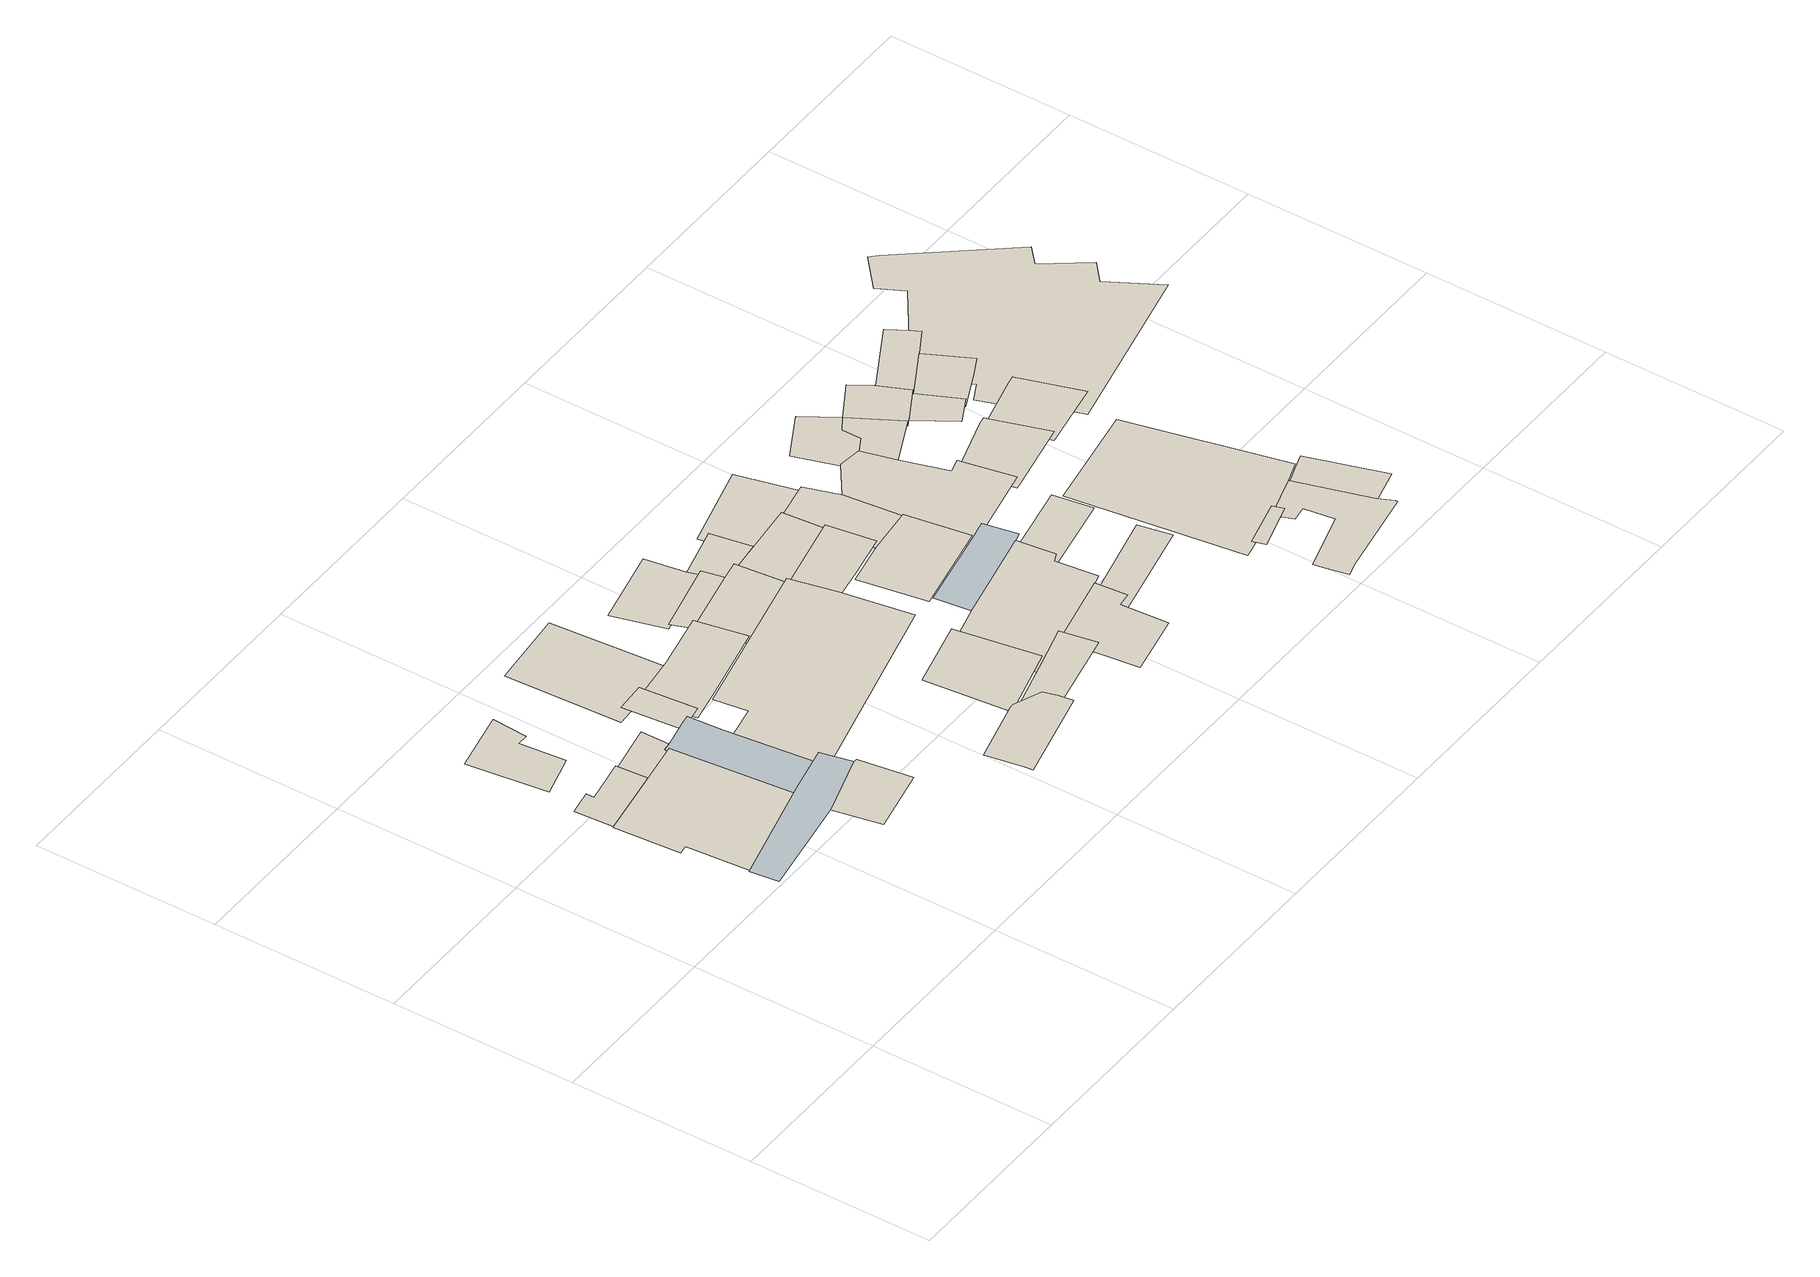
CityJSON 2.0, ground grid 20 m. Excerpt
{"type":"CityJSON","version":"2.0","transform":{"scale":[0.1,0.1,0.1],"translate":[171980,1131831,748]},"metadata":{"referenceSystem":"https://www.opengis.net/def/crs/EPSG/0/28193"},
"CityObjects":{
"building1":{"type":"Building","attributes":{"material":{"value":"dressed stone","sources":[{"name":"Amiran Atlas, sheet 11, map 4.2","type":"Secondary cartographic source"}],"paradata":{"author":"Beatrice Vaienti","date":"29-05-2023","version":0}},"time":{"estimatedStart":{"year":1841},"estimatedEnd":{"year":1938}},"roof":{"type":{"value":"flat","paradata":{"type":"user","author":"Beatrice Vaienti","date":"29-05-2023","version":0}}},"numberOfFloors":{"value":"2","sources":[{"name":"Amiran Atlas, sheet 12, map 4.3","type":"Secondary cartographic source"}],"paradata":{"type":"user","author":"Beatrice Vaienti","date":"29-05-2023","comments":"In the atlas the value is \"1-3\", we have chosen a random value between 1 and 3 assigning a higher probability to 1 and 2 floors, respectively p=[0.35,0.35,0.3] for 1, 2, 3 floors","version":0}},"updatedGeometry":true,"terrainDifference":{"value":"1.0753732508976246"}},"geometry":[{"type":"MultiSurface","lod":"0","boundaries":[[[0,1,2,3,4,5]]]}]},
"building2":{"type":"Building","attributes":{"material":{"value":"dressed stone","sources":[{"name":"Amiran Atlas, sheet 11, map 4.2","type":"Secondary cartographic source"}],"paradata":{"author":"Beatrice Vaienti","date":"29-05-2023","version":0}},"time":{"estimatedStart":{"year":1841},"estimatedEnd":{"year":1938}},"roof":{"type":{"value":"flat","paradata":{"type":"user","author":"Beatrice Vaienti","date":"29-05-2023","version":0}}},"numberOfFloors":{"value":"1","sources":[{"name":"Amiran Atlas, sheet 12, map 4.3","type":"Secondary cartographic source"}],"paradata":{"type":"user","author":"Beatrice Vaienti","date":"29-05-2023","comments":"In the atlas the value is \"1-3\", we have chosen a random value between 1 and 3 assigning a higher probability to 1 and 2 floors, respectively p=[0.35,0.35,0.3] for 1, 2, 3 floors","version":0}},"updatedGeometry":true,"terrainDifference":{"value":"2.5247599750417287"}},"geometry":[{"type":"MultiSurface","lod":"0","boundaries":[[[6,7,8,9,10,11,12]]]}]},
"object1":{"type":"GenericCityObject","attributes":{"material":{"value":"dressed stone","sources":[{"name":"Amiran Atlas, sheet 11, map 4.2","type":"Secondary cartographic source"}],"paradata":{"author":"Beatrice Vaienti","date":"29-05-2023","version":0}},"time":{"estimatedStart":{"year":1841},"estimatedEnd":{"year":1938}},"roof":{"type":{"value":"flat","paradata":{"type":"predicted","date":"05-06-2023","comments":"Random Forest Classifier","version":0}}},"numberOfFloors":{"value":"3","sources":[{"name":"Amiran Atlas, sheet 12, map 4.3","type":"Secondary cartographic source"}],"paradata":{"type":"user","author":"Beatrice Vaienti","date":"29-05-2023","comments":"In the atlas the value is \"1-3\", we have chosen a random value between 1 and 3 assigning a higher probability to 1 and 2 floors, respectively p=[0.35,0.35,0.3] for 1, 2, 3 floors","version":0}},"updatedGeometry":true,"terrainDifference":{"value":"2.182244100745069"}},"geometry":[{"type":"MultiSurface","lod":"0","boundaries":[[[13,14,15,16,17,18,19]]]}]},
"building3":{"type":"Building","attributes":{"material":{"value":"dressed stone","sources":[{"name":"Amiran Atlas, sheet 11, map 4.2","type":"Secondary cartographic source"}],"paradata":{"author":"Beatrice Vaienti","date":"29-05-2023","version":0}},"time":{"estimatedStart":{"year":1841},"estimatedEnd":{"year":1938}},"roof":{"type":{"value":"domed","paradata":{"type":"user","author":"Beatrice Vaienti","date":"29-05-2023","version":0}}},"numberOfFloors":{"value":"2","sources":[{"name":"Amiran Atlas, sheet 12, map 4.3","type":"Secondary cartographic source"}],"paradata":{"type":"user","author":"Beatrice Vaienti","date":"29-05-2023","comments":"In the atlas the value is \"1-3\", we have chosen a random value between 1 and 3 assigning a higher probability to 1 and 2 floors, respectively p=[0.35,0.35,0.3] for 1, 2, 3 floors","version":0}},"updatedGeometry":true,"terrainDifference":{"value":"1.505360750409309"}},"geometry":[{"type":"MultiSurface","lod":"0","boundaries":[[[20,21,22,23,24,25]]]}]},
"building4":{"type":"Building","attributes":{"material":{"value":"dressed stone","sources":[{"name":"Amiran Atlas, sheet 11, map 4.2","type":"Secondary cartographic source"}],"paradata":{"author":"Beatrice Vaienti","date":"29-05-2023","version":0}},"time":{"estimatedStart":{"year":1841},"estimatedEnd":{"year":1938}},"roof":{"type":{"value":"flat","paradata":{"type":"user","author":"Beatrice Vaienti","date":"29-05-2023","version":0}}},"numberOfFloors":{"value":"3","sources":[{"name":"Amiran Atlas, sheet 12, map 4.3","type":"Secondary cartographic source"}],"paradata":{"type":"user","author":"Beatrice Vaienti","date":"29-05-2023","comments":"In the atlas the value is \"1-3\", we have chosen a random value between 1 and 3 assigning a higher probability to 1 and 2 floors, respectively p=[0.35,0.35,0.3] for 1, 2, 3 floors","version":0}},"updatedGeometry":true,"terrainDifference":{"value":"0.9430821532476693"}},"geometry":[{"type":"MultiSurface","lod":"0","boundaries":[[[26,27,28,29,30,31]]]}]},
"building5":{"type":"Building","attributes":{"material":{"value":"dressed stone","sources":[{"name":"Amiran Atlas, sheet 11, map 4.2","type":"Secondary cartographic source"}],"paradata":{"author":"Beatrice Vaienti","date":"29-05-2023","version":0}},"time":{"estimatedStart":{"year":1841},"estimatedEnd":{"year":1938}},"roof":{"type":{"value":"flat","paradata":{"type":"user","author":"Beatrice Vaienti","date":"29-05-2023","version":0}}},"numberOfFloors":{"value":"3","sources":[{"name":"Amiran Atlas, sheet 12, map 4.3","type":"Secondary cartographic source"}],"paradata":{"type":"user","author":"Beatrice Vaienti","date":"29-05-2023","comments":"In the atlas the value is \"1-3\", we have chosen a random value between 1 and 3 assigning a higher probability to 1 and 2 floors, respectively p=[0.35,0.35,0.3] for 1, 2, 3 floors","version":0}},"updatedGeometry":true,"terrainDifference":{"value":"1.1487524753891631"}},"geometry":[{"type":"MultiSurface","lod":"0","boundaries":[[[32,33,34,35,36]]]}]},
"object2":{"type":"GenericCityObject","attributes":{"material":{"paradata":{"version":0}},"time":{"estimatedStart":{"year":1841},"estimatedEnd":{"year":1938}},"roof":{"type":{"value":"domed","paradata":{"type":"user","author":"Beatrice Vaienti","date":"29-05-2023","version":0}}},"numberOfFloors":{"value":"2","sources":[{"name":"Amiran Atlas, sheet 12, map 4.3","type":"Secondary cartographic source"}],"paradata":{"type":"user","author":"Beatrice Vaienti","date":"29-05-2023","comments":"In the atlas the value is \"1-3\", we have chosen a random value between 1 and 3 assigning a higher probability to 1 and 2 floors, respectively p=[0.35,0.35,0.3] for 1, 2, 3 floors","version":0}},"updatedGeometry":true,"terrainDifference":{"value":"1.8830821308337617"}},"geometry":[{"type":"MultiSurface","lod":"0","boundaries":[[[37,38,39,40,41,42,43,44]]]}]},
"building6":{"type":"Building","attributes":{"material":{"value":"dressed stone","sources":[{"name":"Amiran Atlas, sheet 11, map 4.2","type":"Secondary cartographic source"}],"paradata":{"author":"Beatrice Vaienti","date":"29-05-2023","version":0}},"time":{"estimatedStart":{"year":1841},"estimatedEnd":{"year":1938}},"roof":{"type":{"value":"hip","paradata":{"type":"user","author":"Beatrice Vaienti","date":"29-05-2023","comments":"In the Atlas the value is reported is 'gabled (tiles)', however it is not clear whether it refers to a hip or a gable roof. Therefore we assigned a random value between the two.","version":0}}},"numberOfFloors":{"value":"2","sources":[{"name":"Amiran Atlas, sheet 12, map 4.3","type":"Secondary cartographic source"}],"paradata":{"type":"user","author":"Beatrice Vaienti","date":"29-05-2023","comments":"In the atlas the value is \"1-3\", we have chosen a random value between 1 and 3 assigning a higher probability to 1 and 2 floors, respectively p=[0.35,0.35,0.3] for 1, 2, 3 floors","version":0}},"updatedGeometry":true,"terrainDifference":{"value":"0.914027857026551"}},"geometry":[{"type":"MultiSurface","lod":"0","boundaries":[[[45,46,47,48]]]}]},
"building7":{"type":"Building","attributes":{"material":{"value":"dressed stone","sources":[{"name":"Amiran Atlas, sheet 11, map 4.2","type":"Secondary cartographic source"}],"paradata":{"author":"Beatrice Vaienti","date":"29-05-2023","version":0}},"time":{"estimatedStart":{"year":1841},"estimatedEnd":{"year":1938}},"roof":{"type":{"value":"gable","paradata":{"type":"user","author":"Beatrice Vaienti","date":"29-05-2023","comments":"In the Atlas the value is reported is 'gabled (tiles)', however it is not clear whether it refers to a hip or a gable roof. Therefore we assigned a random value between the two.","version":0}}},"numberOfFloors":{"value":"1","sources":[{"name":"Amiran Atlas, sheet 12, map 4.3","type":"Secondary cartographic source"}],"paradata":{"type":"user","author":"Beatrice Vaienti","date":"29-05-2023","comments":"In the atlas the value is \"1-3\", we have chosen a random value between 1 and 3 assigning a higher probability to 1 and 2 floors, respectively p=[0.35,0.35,0.3] for 1, 2, 3 floors","version":0}},"updatedGeometry":true,"terrainDifference":{"value":"2.053556446023169"}},"geometry":[{"type":"MultiSurface","lod":"0","boundaries":[[[49,50,51,52,53]]]}]},
"building8":{"type":"Building","attributes":{"material":{"value":"dressed stone","sources":[{"name":"Amiran Atlas, sheet 11, map 4.2","type":"Secondary cartographic source"}],"paradata":{"author":"Beatrice Vaienti","date":"29-05-2023","version":0}},"time":{"estimatedStart":{"year":1841},"estimatedEnd":{"year":1938}},"roof":{"type":{"value":"domed","paradata":{"type":"user","author":"Beatrice Vaienti","date":"29-05-2023","version":0}}},"numberOfFloors":{"value":"2","sources":[{"name":"Amiran Atlas, sheet 12, map 4.3","type":"Secondary cartographic source"}],"paradata":{"type":"user","author":"Beatrice Vaienti","date":"29-05-2023","comments":"In the atlas the value is \"1-3\", we have chosen a random value between 1 and 3 assigning a higher probability to 1 and 2 floors, respectively p=[0.35,0.35,0.3] for 1, 2, 3 floors","version":0}},"updatedGeometry":true,"terrainDifference":{"value":"1.7750577581902034"}},"geometry":[{"type":"MultiSurface","lod":"0","boundaries":[[[54,55,56,57,58,59]]]}]},
"building9":{"type":"Building","attributes":{"material":{"value":"dressed stone","sources":[{"name":"Amiran Atlas, sheet 11, map 4.2","type":"Secondary cartographic source"}],"paradata":{"author":"Beatrice Vaienti","date":"29-05-2023","version":0}},"time":{"estimatedStart":{"year":1841},"estimatedEnd":{"year":1938}},"roof":{"type":{"value":"domed","paradata":{"type":"user","author":"Beatrice Vaienti","date":"29-05-2023","version":0}}},"numberOfFloors":{"value":"1","sources":[{"name":"Amiran Atlas, sheet 12, map 4.3","type":"Secondary cartographic source"}],"paradata":{"type":"user","author":"Beatrice Vaienti","date":"29-05-2023","comments":"In the atlas the value is \"1-3\", we have chosen a random value between 1 and 3 assigning a higher probability to 1 and 2 floors, respectively p=[0.35,0.35,0.3] for 1, 2, 3 floors","version":0}},"updatedGeometry":true,"terrainDifference":{"value":"1.6185597189696272"}},"geometry":[{"type":"MultiSurface","lod":"0","boundaries":[[[60,61,62,63,64,65,66,67]]]}]},
"building10":{"type":"Building","attributes":{"material":{"value":"dressed stone","sources":[{"name":"Amiran Atlas, sheet 11, map 4.2","type":"Secondary cartographic source"}],"paradata":{"author":"Beatrice Vaienti","date":"29-05-2023","version":0}},"time":{"estimatedStart":{"year":1841},"estimatedEnd":{"year":1938}},"roof":{"type":{"value":"flat","paradata":{"type":"user","author":"Beatrice Vaienti","date":"29-05-2023","version":0}}},"numberOfFloors":{"value":"3","sources":[{"name":"Amiran Atlas, sheet 12, map 4.3","type":"Secondary cartographic source"}],"paradata":{"type":"user","author":"Beatrice Vaienti","date":"29-05-2023","comments":"In the atlas the value is \"1-3\", we have chosen a random value between 1 and 3 assigning a higher probability to 1 and 2 floors, respectively p=[0.35,0.35,0.3] for 1, 2, 3 floors","version":0}},"updatedGeometry":true,"terrainDifference":{"value":"3.805954627667321"}},"geometry":[{"type":"MultiSurface","lod":"0","boundaries":[[[68,69,70,71,72,73,74,75]]]}]},
"building11":{"type":"Building","attributes":{"material":{"value":"dressed stone","sources":[{"name":"Amiran Atlas, sheet 11, map 4.2","type":"Secondary cartographic source"}],"paradata":{"author":"Beatrice Vaienti","date":"29-05-2023","version":0}},"time":{"estimatedStart":{"year":1841},"estimatedEnd":{"year":1938}},"roof":{"type":{"value":"domed","paradata":{"type":"user","author":"Beatrice Vaienti","date":"29-05-2023","version":0}}},"numberOfFloors":{"value":"3","sources":[{"name":"Amiran Atlas, sheet 12, map 4.3","type":"Secondary cartographic source"}],"paradata":{"type":"user","author":"Beatrice Vaienti","date":"29-05-2023","comments":"In the atlas the value is \"1-3\", we have chosen a random value between 1 and 3 assigning a higher probability to 1 and 2 floors, respectively p=[0.35,0.35,0.3] for 1, 2, 3 floors","version":0}},"updatedGeometry":true,"terrainDifference":{"value":"1.3250878220140003"}},"geometry":[{"type":"MultiSurface","lod":"0","boundaries":[[[76,77,78,79,80]]]}]},
"building12":{"type":"Building","attributes":{"material":{"value":"dressed stone","sources":[{"name":"Amiran Atlas, sheet 11, map 4.2","type":"Secondary cartographic source"}],"paradata":{"author":"Beatrice Vaienti","date":"29-05-2023","version":0}},"time":{"estimatedStart":{"year":1841},"estimatedEnd":{"year":1938}},"roof":{"type":{"value":"flat","paradata":{"type":"user","author":"Beatrice Vaienti","date":"29-05-2023","version":0}}},"numberOfFloors":{"value":"3","sources":[{"name":"Amiran Atlas, sheet 12, map 4.3","type":"Secondary cartographic source"}],"paradata":{"type":"user","author":"Beatrice Vaienti","date":"29-05-2023","comments":"In the atlas the value is \"1-3\", we have chosen a random value between 1 and 3 assigning a higher probability to 1 and 2 floors, respectively p=[0.35,0.35,0.3] for 1, 2, 3 floors","version":0}},"updatedGeometry":true,"terrainDifference":{"value":"1.9274004683840322"}},"geometry":[{"type":"MultiSurface","lod":"0","boundaries":[[[81,82,83,84,85,86]]]}]},
"building13":{"type":"Building","attributes":{"material":{"value":"dressed stone","sources":[{"name":"Amiran Atlas, sheet 11, map 4.2","type":"Secondary cartographic source"}],"paradata":{"author":"Beatrice Vaienti","date":"29-05-2023","version":0}},"time":{"estimatedStart":{"year":1841},"estimatedEnd":{"year":1938}},"roof":{"type":{"value":"flat","paradata":{"type":"user","author":"Beatrice Vaienti","date":"29-05-2023","version":0}}},"numberOfFloors":{"value":"2","sources":[{"name":"Amiran Atlas, sheet 12, map 4.3","type":"Secondary cartographic source"}],"paradata":{"type":"user","author":"Beatrice Vaienti","date":"29-05-2023","comments":"In the atlas the value is \"1-3\", we have chosen a random value between 1 and 3 assigning a higher probability to 1 and 2 floors, respectively p=[0.35,0.35,0.3] for 1, 2, 3 floors","version":0}},"updatedGeometry":true,"terrainDifference":{"value":"1.3542038495356683"}},"geometry":[{"type":"MultiSurface","lod":"0","boundaries":[[[87,88,89,90,91]]]}]},
"building14":{"type":"Building","attributes":{"material":{"value":"dressed stone","sources":[{"name":"Amiran Atlas, sheet 11, map 4.2","type":"Secondary cartographic source"}],"paradata":{"author":"Beatrice Vaienti","date":"29-05-2023","version":0}},"time":{"estimatedStart":{"year":1841},"estimatedEnd":{"year":1938}},"roof":{"type":{"value":"flat","paradata":{"type":"user","author":"Beatrice Vaienti","date":"29-05-2023","version":0}}},"numberOfFloors":{"value":"1","sources":[{"name":"Amiran Atlas, sheet 12, map 4.3","type":"Secondary cartographic source"}],"paradata":{"type":"user","author":"Beatrice Vaienti","date":"29-05-2023","comments":"In the atlas the value is \"1-3\", we have chosen a random value between 1 and 3 assigning a higher probability to 1 and 2 floors, respectively p=[0.35,0.35,0.3] for 1, 2, 3 floors","version":0}},"updatedGeometry":true,"terrainDifference":{"value":"1.5031824106432032"}},"geometry":[{"type":"MultiSurface","lod":"0","boundaries":[[[92,93,94,95,96]]]}]},
"building15":{"type":"Building","attributes":{"material":{"value":"dressed stone","sources":[{"name":"Amiran Atlas, sheet 11, map 4.2","type":"Secondary cartographic source"}],"paradata":{"author":"Beatrice Vaienti","date":"29-05-2023","version":0}},"time":{"estimatedStart":{"year":1841},"estimatedEnd":{"year":1938}},"roof":{"type":{"value":"flat","paradata":{"type":"user","author":"Beatrice Vaienti","date":"29-05-2023","version":0}}},"numberOfFloors":{"value":"1","sources":[{"name":"Amiran Atlas, sheet 12, map 4.3","type":"Secondary cartographic source"}],"paradata":{"type":"user","author":"Beatrice Vaienti","date":"29-05-2023","comments":"In the atlas the value is \"1-3\", we have chosen a random value between 1 and 3 assigning a higher probability to 1 and 2 floors, respectively p=[0.35,0.35,0.3] for 1, 2, 3 floors","version":0}},"updatedGeometry":true,"terrainDifference":{"value":"1.0100367863584543"}},"geometry":[{"type":"MultiSurface","lod":"0","boundaries":[[[93,97,98,94,92]]]}]},
"building16":{"type":"Building","attributes":{"material":{"value":"dressed stone","sources":[{"name":"Amiran Atlas, sheet 11, map 4.2","type":"Secondary cartographic source"}],"paradata":{"author":"Beatrice Vaienti","date":"29-05-2023","version":0}},"time":{"estimatedStart":{"year":1841},"estimatedEnd":{"year":1938}},"roof":{"type":{"value":"flat","paradata":{"type":"user","author":"Beatrice Vaienti","date":"29-05-2023","version":0}}},"numberOfFloors":{"value":"2","sources":[{"name":"Amiran Atlas, sheet 12, map 4.3","type":"Secondary cartographic source"}],"paradata":{"type":"user","author":"Beatrice Vaienti","date":"29-05-2023","comments":"In the atlas the value is \"1-3\", we have chosen a random value between 1 and 3 assigning a higher probability to 1 and 2 floors, respectively p=[0.35,0.35,0.3] for 1, 2, 3 floors","version":0}},"updatedGeometry":true,"terrainDifference":{"value":"0.9714592863194412"}},"geometry":[{"type":"MultiSurface","lod":"0","boundaries":[[[99,100,101,102,103,104]]]}]},
"building17":{"type":"Building","attributes":{"material":{"value":"dressed stone","sources":[{"name":"Amiran Atlas, sheet 11, map 4.2","type":"Secondary cartographic source"}],"paradata":{"author":"Beatrice Vaienti","date":"29-05-2023","version":0}},"time":{"estimatedStart":{"year":1841},"estimatedEnd":{"year":1938}},"roof":{"type":{"value":"flat","paradata":{"type":"user","author":"Beatrice Vaienti","date":"29-05-2023","version":0}}},"numberOfFloors":{"value":"2","sources":[{"name":"Amiran Atlas, sheet 12, map 4.3","type":"Secondary cartographic source"}],"paradata":{"type":"user","author":"Beatrice Vaienti","date":"29-05-2023","comments":"In the atlas the value is \"1-3\", we have chosen a random value between 1 and 3 assigning a higher probability to 1 and 2 floors, respectively p=[0.35,0.35,0.3] for 1, 2, 3 floors","version":0}},"updatedGeometry":true,"terrainDifference":{"value":"1.3834079845800298"}},"geometry":[{"type":"MultiSurface","lod":"0","boundaries":[[[105,106,107,108,109]]]}]},
"building18":{"type":"Building","attributes":{"material":{"value":"dressed stone","sources":[{"name":"Amiran Atlas, sheet 11, map 4.2","type":"Secondary cartographic source"}],"paradata":{"author":"Beatrice Vaienti","date":"29-05-2023","version":0}},"time":{"estimatedStart":{"year":1841},"estimatedEnd":{"year":1938}},"roof":{"type":{"value":"flat","paradata":{"type":"user","author":"Beatrice Vaienti","date":"29-05-2023","version":0}}},"numberOfFloors":{"value":"2","sources":[{"name":"Amiran Atlas, sheet 12, map 4.3","type":"Secondary cartographic source"}],"paradata":{"type":"user","author":"Beatrice Vaienti","date":"29-05-2023","comments":"In the atlas the value is \"1-3\", we have chosen a random value between 1 and 3 assigning a higher probability to 1 and 2 floors, respectively p=[0.35,0.35,0.3] for 1, 2, 3 floors","version":0}},"updatedGeometry":true,"terrainDifference":{"value":"1.3340163934425218"}},"geometry":[{"type":"MultiSurface","lod":"0","boundaries":[[[110,111,112,113,114,115,116]]]}]},
"building19":{"type":"Building","attributes":{"material":{"value":"dressed stone","sources":[{"name":"Amiran Atlas, sheet 11, map 4.2","type":"Secondary cartographic source"}],"paradata":{"author":"Beatrice Vaienti","date":"29-05-2023","version":0}},"time":{"estimatedStart":{"year":1841},"estimatedEnd":{"year":1938}},"roof":{"type":{"value":"flat","paradata":{"type":"user","author":"Beatrice Vaienti","date":"29-05-2023","version":0}}},"numberOfFloors":{"value":"3","sources":[{"name":"Amiran Atlas, sheet 12, map 4.3","type":"Secondary cartographic source"}],"paradata":{"type":"user","author":"Beatrice Vaienti","date":"29-05-2023","comments":"In the atlas the value is \"1-3\", we have chosen a random value between 1 and 3 assigning a higher probability to 1 and 2 floors, respectively p=[0.35,0.35,0.3] for 1, 2, 3 floors","version":0}},"updatedGeometry":true,"terrainDifference":{"value":"2.3947599531617016"}},"geometry":[{"type":"MultiSurface","lod":"0","boundaries":[[[117,118,119,120,121,122,123,124,125]]]}]},
"building20":{"type":"Building","attributes":{"material":{"value":"dressed stone","sources":[{"name":"Amiran Atlas, sheet 11, map 4.2","type":"Secondary cartographic source"}],"paradata":{"author":"Beatrice Vaienti","date":"29-05-2023","version":0}},"time":{"estimatedStart":{"year":1841},"estimatedEnd":{"year":1938}},"roof":{"type":{"value":"flat","paradata":{"type":"user","author":"Beatrice Vaienti","date":"29-05-2023","version":0}}},"numberOfFloors":{"value":"1","sources":[{"name":"Amiran Atlas, sheet 12, map 4.3","type":"Secondary cartographic source"}],"paradata":{"type":"user","author":"Beatrice Vaienti","date":"29-05-2023","comments":"In the atlas the value is \"1-3\", we have chosen a random value between 1 and 3 assigning a higher probability to 1 and 2 floors, respectively p=[0.35,0.35,0.3] for 1, 2, 3 floors","version":0}},"updatedGeometry":true,"terrainDifference":{"value":"1.4119569566734136"}},"geometry":[{"type":"MultiSurface","lod":"0","boundaries":[[[126,127,128,129,130]]]}]},
"building21":{"type":"Building","attributes":{"material":{"value":"dressed stone","sources":[{"name":"Amiran Atlas, sheet 11, map 4.2","type":"Secondary cartographic source"}],"paradata":{"author":"Beatrice Vaienti","date":"29-05-2023","version":0}},"time":{"estimatedStart":{"year":1841},"estimatedEnd":{"year":1938}},"roof":{"type":{"value":"domed","paradata":{"type":"user","author":"Beatrice Vaienti","date":"29-05-2023","version":0}}},"numberOfFloors":{"value":"3","sources":[{"name":"Amiran Atlas, sheet 12, map 4.3","type":"Secondary cartographic source"}],"paradata":{"type":"user","author":"Beatrice Vaienti","date":"29-05-2023","comments":"In the atlas the value is \"1-3\", we have chosen a random value between 1 and 3 assigning a higher probability to 1 and 2 floors, respectively p=[0.35,0.35,0.3] for 1, 2, 3 floors","version":0}},"updatedGeometry":true,"terrainDifference":{"value":"1.661592505854671"}},"geometry":[{"type":"MultiSurface","lod":"0","boundaries":[[[131,132,133,134,135]]]}]},
"object3":{"type":"GenericCityObject","attributes":{"material":{"value":"dressed stone","sources":[{"name":"Amiran Atlas, sheet 11, map 4.2","type":"Secondary cartographic source"}],"paradata":{"author":"Beatrice Vaienti","date":"29-05-2023","version":0}},"time":{"estimatedStart":{"year":1841},"estimatedEnd":{"year":1938}},"roof":{"type":{"value":"flat","paradata":{"type":"user","author":"Beatrice Vaienti","date":"29-05-2023","version":0}}},"numberOfFloors":{"value":"1","sources":[{"name":"Amiran Atlas, sheet 12, map 4.3","type":"Secondary cartographic source"}],"paradata":{"type":"user","author":"Beatrice Vaienti","date":"29-05-2023","comments":"In the atlas the value is \"1-3\", we have chosen a random value between 1 and 3 assigning a higher probability to 1 and 2 floors, respectively p=[0.35,0.35,0.3] for 1, 2, 3 floors","version":0}},"updatedGeometry":true,"terrainDifference":{"value":"1.751317330210819"}},"geometry":[{"type":"MultiSurface","lod":"0","boundaries":[[[136,137,138,139,140,141]]]}]},
"building22":{"type":"Building","attributes":{"material":{"value":"dressed stone","sources":[{"name":"Amiran Atlas, sheet 11, map 4.2","type":"Secondary cartographic source"}],"paradata":{"author":"Beatrice Vaienti","date":"29-05-2023","version":0}},"time":{"estimatedStart":{"year":1841},"estimatedEnd":{"year":1938}},"roof":{"type":{"value":"flat","paradata":{"type":"user","author":"Beatrice Vaienti","date":"29-05-2023","version":0}}},"numberOfFloors":{"value":"1","sources":[{"name":"Amiran Atlas, sheet 12, map 4.3","type":"Secondary cartographic source"}],"paradata":{"type":"user","author":"Beatrice Vaienti","date":"29-05-2023","comments":"In the atlas the value is \"1-3\", we have chosen a random value between 1 and 3 assigning a higher probability to 1 and 2 floors, respectively p=[0.35,0.35,0.3] for 1, 2, 3 floors","version":0}},"updatedGeometry":true,"terrainDifference":{"value":"1.5384782790140017"}},"geometry":[{"type":"MultiSurface","lod":"0","boundaries":[[[142,143,144,145,146,147]]]}]},
"building23":{"type":"Building","attributes":{"material":{"value":"dressed stone","sources":[{"name":"Amiran Atlas, sheet 11, map 4.2","type":"Secondary cartographic source"}],"paradata":{"author":"Beatrice Vaienti","date":"29-05-2023","version":0}},"time":{"estimatedStart":{"year":1841},"estimatedEnd":{"year":1938}},"roof":{"type":{"value":"flat","paradata":{"type":"user","author":"Beatrice Vaienti","date":"29-05-2023","version":0}}},"numberOfFloors":{"value":"3","sources":[{"name":"Amiran Atlas, sheet 12, map 4.3","type":"Secondary cartographic source"}],"paradata":{"type":"user","author":"Beatrice Vaienti","date":"29-05-2023","comments":"In the atlas the value is \"1-3\", we have chosen a random value between 1 and 3 assigning a higher probability to 1 and 2 floors, respectively p=[0.35,0.35,0.3] for 1, 2, 3 floors","version":0}},"updatedGeometry":true,"terrainDifference":{"value":"1.1479357330601196"}},"geometry":[{"type":"MultiSurface","lod":"0","boundaries":[[[148,149,150,151,152,153]]]}]},
"building24":{"type":"Building","attributes":{"material":{"value":"dressed stone","sources":[{"name":"Amiran Atlas, sheet 11, map 4.2","type":"Secondary cartographic source"}],"paradata":{"author":"Beatrice Vaienti","date":"29-05-2023","version":0}},"time":{"estimatedStart":{"year":1841},"estimatedEnd":{"year":1938}},"roof":{"type":{"value":"domed","paradata":{"type":"user","author":"Beatrice Vaienti","date":"29-05-2023","version":0}}},"numberOfFloors":{"value":"2","sources":[{"name":"Amiran Atlas, sheet 12, map 4.3","type":"Secondary cartographic source"}],"paradata":{"type":"user","author":"Beatrice Vaienti","date":"29-05-2023","comments":"In the atlas the value is \"1-3\", we have chosen a random value between 1 and 3 assigning a higher probability to 1 and 2 floors, respectively p=[0.35,0.35,0.3] for 1, 2, 3 floors","version":0}},"updatedGeometry":true,"terrainDifference":{"value":"1.6611533957843203"}},"geometry":[{"type":"MultiSurface","lod":"0","boundaries":[[[154,155,156,157,158]]]}]},
"building25":{"type":"Building","attributes":{"material":{"value":"dressed stone","sources":[{"name":"Amiran Atlas, sheet 11, map 4.2","type":"Secondary cartographic source"}],"paradata":{"author":"Beatrice Vaienti","date":"29-05-2023","version":0}},"time":{"estimatedStart":{"year":1841},"estimatedEnd":{"year":1938}},"roof":{"type":{"value":"gable","paradata":{"type":"user","author":"Beatrice Vaienti","date":"29-05-2023","comments":"In the Atlas the value is reported is 'gabled (tiles)', however it is not clear whether it refers to a hip or a gable roof. Therefore we assigned a random value between the two.","version":0}}},"numberOfFloors":{"value":"3","sources":[{"name":"Amiran Atlas, sheet 12, map 4.3","type":"Secondary cartographic source"}],"paradata":{"type":"user","author":"Beatrice Vaienti","date":"29-05-2023","comments":"In the atlas the value is \"1-3\", we have chosen a random value between 1 and 3 assigning a higher probability to 1 and 2 floors, respectively p=[0.35,0.35,0.3] for 1, 2, 3 floors","version":0}},"updatedGeometry":true,"terrainDifference":{"value":"1.3442622950819787"}},"geometry":[{"type":"MultiSurface","lod":"0","boundaries":[[[159,160,161,162,163]]]}]},
"building26":{"type":"Building","attributes":{"material":{"value":"dressed stone","sources":[{"name":"Amiran Atlas, sheet 11, map 4.2","type":"Secondary cartographic source"}],"paradata":{"author":"Beatrice Vaienti","date":"29-05-2023","version":0}},"time":{"estimatedStart":{"year":1841},"estimatedEnd":{"year":1938}},"roof":{"type":{"value":"hip","paradata":{"type":"user","author":"Beatrice Vaienti","date":"29-05-2023","comments":"In the Atlas the value is reported is 'gabled (tiles)', however it is not clear whether it refers to a hip or a gable roof. Therefore we assigned a random value between the two.","version":0}}},"numberOfFloors":{"value":"3","sources":[{"name":"Amiran Atlas, sheet 12, map 4.3","type":"Secondary cartographic source"}],"paradata":{"type":"user","author":"Beatrice Vaienti","date":"29-05-2023","comments":"In the atlas the value is \"1-3\", we have chosen a random value between 1 and 3 assigning a higher probability to 1 and 2 floors, respectively p=[0.35,0.35,0.3] for 1, 2, 3 floors","version":0}},"updatedGeometry":true,"terrainDifference":{"value":"1.7134074941450963"}},"geometry":[{"type":"MultiSurface","lod":"0","boundaries":[[[164,165,166,167,168,169,170,171,172,173]]]}]},
"building27":{"type":"Building","attributes":{"material":{"value":"dressed stone","sources":[{"name":"Amiran Atlas, sheet 11, map 4.2","type":"Secondary cartographic source"}],"paradata":{"author":"Beatrice Vaienti","date":"29-05-2023","version":0}},"time":{"estimatedStart":{"year":1841},"estimatedEnd":{"year":1938}},"roof":{"type":{"value":"flat","paradata":{"type":"user","author":"Beatrice Vaienti","date":"29-05-2023","version":0}}},"numberOfFloors":{"value":"2","sources":[{"name":"Amiran Atlas, sheet 12, map 4.3","type":"Secondary cartographic source"}],"paradata":{"type":"user","author":"Beatrice Vaienti","date":"29-05-2023","comments":"In the atlas the value is \"1-3\", we have chosen a random value between 1 and 3 assigning a higher probability to 1 and 2 floors, respectively p=[0.35,0.35,0.3] for 1, 2, 3 floors","version":0}},"updatedGeometry":true,"terrainDifference":{"value":"1.0547601730301976"}},"geometry":[{"type":"MultiSurface","lod":"0","boundaries":[[[174,175,176,177,178,179,180]]]}]},
"building28":{"type":"Building","attributes":{"material":{"value":"dressed stone","sources":[{"name":"Amiran Atlas, sheet 11, map 4.2","type":"Secondary cartographic source"}],"paradata":{"author":"Beatrice Vaienti","date":"29-05-2023","version":0}},"time":{"estimatedStart":{"year":1841},"estimatedEnd":{"year":1938}},"roof":{"type":{"value":"flat","paradata":{"type":"user","author":"Beatrice Vaienti","date":"29-05-2023","version":0}}},"numberOfFloors":{"value":"2","sources":[{"name":"Amiran Atlas, sheet 12, map 4.3","type":"Secondary cartographic source"}],"paradata":{"type":"user","author":"Beatrice Vaienti","date":"29-05-2023","comments":"In the atlas the value is \"1-3\", we have chosen a random value between 1 and 3 assigning a higher probability to 1 and 2 floors, respectively p=[0.35,0.35,0.3] for 1, 2, 3 floors","version":0}},"updatedGeometry":true,"terrainDifference":{"value":"0.8861234146782663"}},"geometry":[{"type":"MultiSurface","lod":"0","boundaries":[[[179,181,182,175,174,180]]]}]},
"building29":{"type":"Building","attributes":{"material":{"value":"dressed stone","sources":[{"name":"Amiran Atlas, sheet 11, map 4.2","type":"Secondary cartographic source"}],"paradata":{"author":"Beatrice Vaienti","date":"29-05-2023","version":0}},"time":{"estimatedStart":{"year":1841},"estimatedEnd":{"year":1938}},"roof":{"type":{"value":"flat","paradata":{"type":"user","author":"Beatrice Vaienti","date":"29-05-2023","version":0}}},"numberOfFloors":{"value":"2","sources":[{"name":"Amiran Atlas, sheet 12, map 4.3","type":"Secondary cartographic source"}],"paradata":{"type":"user","author":"Beatrice Vaienti","date":"29-05-2023","comments":"In the atlas the value is \"1-3\", we have chosen a random value between 1 and 3 assigning a higher probability to 1 and 2 floors, respectively p=[0.35,0.35,0.3] for 1, 2, 3 floors","version":0}},"updatedGeometry":true,"terrainDifference":{"value":"0.8202576112411917"}},"geometry":[{"type":"MultiSurface","lod":"0","boundaries":[[[183,184,185,186]]]}]},
"building30":{"type":"Building","attributes":{"material":{"value":"dressed stone","sources":[{"name":"Amiran Atlas, sheet 11, map 4.2","type":"Secondary cartographic source"}],"paradata":{"author":"Beatrice Vaienti","date":"29-05-2023","version":0}},"time":{"estimatedStart":{"year":1841},"estimatedEnd":{"year":1938}},"roof":{"type":{"value":"gable","paradata":{"type":"user","author":"Beatrice Vaienti","date":"29-05-2023","comments":"In the Atlas the value is reported is 'gabled (tiles)', however it is not clear whether it refers to a hip or a gable roof. Therefore we assigned a random value between the two.","version":0}}},"numberOfFloors":{"value":"1","sources":[{"name":"Amiran Atlas, sheet 12, map 4.3","type":"Secondary cartographic source"}],"paradata":{"type":"user","author":"Beatrice Vaienti","date":"29-05-2023","comments":"In the atlas the value is \"1-3\", we have chosen a random value between 1 and 3 assigning a higher probability to 1 and 2 floors, respectively p=[0.35,0.35,0.3] for 1, 2, 3 floors","version":0}},"updatedGeometry":true,"terrainDifference":{"value":"1.4361826697892974"}},"geometry":[{"type":"MultiSurface","lod":"0","boundaries":[[[187,188,189,190,191,192]]]}]},
"building31":{"type":"Building","attributes":{"material":{"value":"dressed stone","sources":[{"name":"Amiran Atlas, sheet 11, map 4.2","type":"Secondary cartographic source"}],"paradata":{"author":"Beatrice Vaienti","date":"29-05-2023","version":0}},"time":{"estimatedStart":{"year":1841},"estimatedEnd":{"year":1938}},"roof":{"type":{"value":"flat","paradata":{"type":"user","author":"Beatrice Vaienti","date":"29-05-2023","version":0}}},"numberOfFloors":{"value":"3","sources":[{"name":"Amiran Atlas, sheet 12, map 4.3","type":"Secondary cartographic source"}],"paradata":{"type":"user","author":"Beatrice Vaienti","date":"29-05-2023","comments":"In the atlas the value is \"1-3\", we have chosen a random value between 1 and 3 assigning a higher probability to 1 and 2 floors, respectively p=[0.35,0.35,0.3] for 1, 2, 3 floors","version":0}},"updatedGeometry":true,"terrainDifference":{"value":"1.7369730679155329"}},"geometry":[{"type":"MultiSurface","lod":"0","boundaries":[[[193,194,195,196,197,198,199,200,201,202,203,204,205]]]}]},
"building32":{"type":"Building","attributes":{"material":{"value":"dressed stone","sources":[{"name":"Amiran Atlas, sheet 11, map 4.2","type":"Secondary cartographic source"}],"paradata":{"author":"Beatrice Vaienti","date":"29-05-2023","version":0}},"time":{"estimatedStart":{"year":1841},"estimatedEnd":{"year":1938}},"roof":{"type":{"value":"flat","paradata":{"type":"user","author":"Beatrice Vaienti","date":"29-05-2023","version":0}}},"numberOfFloors":{"value":"1","sources":[{"name":"Amiran Atlas, sheet 12, map 4.3","type":"Secondary cartographic source"}],"paradata":{"type":"user","author":"Beatrice Vaienti","date":"29-05-2023","comments":"In the atlas the value is \"1-3\", we have chosen a random value between 1 and 3 assigning a higher probability to 1 and 2 floors, respectively p=[0.35,0.35,0.3] for 1, 2, 3 floors","version":0}},"updatedGeometry":true,"terrainDifference":{"value":"0.8410180063812295"}},"geometry":[{"type":"MultiSurface","lod":"0","boundaries":[[[206,207,208,209,210,211]]]}]},
"building33":{"type":"Building","attributes":{"material":{"value":"dressed stone","sources":[{"name":"Amiran Atlas, sheet 11, map 4.2","type":"Secondary cartographic source"}],"paradata":{"author":"Beatrice Vaienti","date":"29-05-2023","version":0}},"time":{"estimatedStart":{"year":1841},"estimatedEnd":{"year":1938}},"roof":{"type":{"value":"flat","paradata":{"type":"user","author":"Beatrice Vaienti","date":"29-05-2023","version":0}}},"numberOfFloors":{"value":"3","sources":[{"name":"Amiran Atlas, sheet 12, map 4.3","type":"Secondary cartographic source"}],"paradata":{"type":"user","author":"Beatrice Vaienti","date":"29-05-2023","comments":"In the atlas the value is \"1-3\", we have chosen a random value between 1 and 3 assigning a higher probability to 1 and 2 floors, respectively p=[0.35,0.35,0.3] for 1, 2, 3 floors","version":0}},"updatedGeometry":true,"terrainDifference":{"value":"2.314256440280937"}},"geometry":[{"type":"MultiSurface","lod":"0","boundaries":[[[212,213,214,215,216,217,218]]]}]},
"building34":{"type":"Building","attributes":{"material":{"value":"dressed stone","sources":[{"name":"Amiran Atlas, sheet 11, map 4.2","type":"Secondary cartographic source"}],"paradata":{"author":"Beatrice Vaienti","date":"29-05-2023","version":0}},"time":{"estimatedStart":{"year":1841},"estimatedEnd":{"year":1938}},"roof":{"type":{"value":"flat","paradata":{"type":"user","author":"Beatrice Vaienti","date":"29-05-2023","version":0}}},"numberOfFloors":{"value":"1","sources":[{"name":"Amiran Atlas, sheet 12, map 4.3","type":"Secondary cartographic source"}],"paradata":{"type":"user","author":"Beatrice Vaienti","date":"29-05-2023","comments":"In the atlas the value is \"1-3\", we have chosen a random value between 1 and 3 assigning a higher probability to 1 and 2 floors, respectively p=[0.35,0.35,0.3] for 1, 2, 3 floors","version":0}},"updatedGeometry":true,"terrainDifference":{"value":"0.8025468384075212"}},"geometry":[{"type":"MultiSurface","lod":"0","boundaries":[[[219,220,221,222]]]}]},
"building35":{"type":"Building","attributes":{"material":{"value":"dressed stone","sources":[{"name":"Amiran Atlas, sheet 11, map 4.2","type":"Secondary cartographic source"}],"paradata":{"author":"Beatrice Vaienti","date":"29-05-2023","version":0}},"time":{"estimatedStart":{"year":1841},"estimatedEnd":{"year":1938}},"roof":{"type":{"value":"hip","paradata":{"type":"user","author":"Beatrice Vaienti","date":"29-05-2023","comments":"In the Atlas the value is reported is 'gabled (tiles)', however it is not clear whether it refers to a hip or a gable roof. Therefore we assigned a random value between the two.","version":0}}},"numberOfFloors":{"value":"2","sources":[{"name":"Amiran Atlas, sheet 12, map 4.3","type":"Secondary cartographic source"}],"paradata":{"type":"user","author":"Beatrice Vaienti","date":"29-05-2023","comments":"In the atlas the value is \"1-3\", we have chosen a random value between 1 and 3 assigning a higher probability to 1 and 2 floors, respectively p=[0.35,0.35,0.3] for 1, 2, 3 floors","version":0}},"updatedGeometry":true,"terrainDifference":{"value":"1.3992974238876486"}},"geometry":[{"type":"MultiSurface","lod":"0","boundaries":[[[223,224,225,226,227]]]}]},
"building36":{"type":"Building","attributes":{"material":{"value":"dressed stone","sources":[{"name":"Amiran Atlas, sheet 11, map 4.2","type":"Secondary cartographic source"}],"paradata":{"author":"Beatrice Vaienti","date":"29-05-2023","version":0}},"time":{"estimatedStart":{"year":1841},"estimatedEnd":{"year":1938}},"roof":{"type":{"value":"flat","paradata":{"type":"user","author":"Beatrice Vaienti","date":"29-05-2023","version":0}}},"numberOfFloors":{"value":"2","sources":[{"name":"Amiran Atlas, sheet 12, map 4.3","type":"Secondary cartographic source"}],"paradata":{"type":"user","author":"Beatrice Vaienti","date":"29-05-2023","comments":"In the atlas the value is \"1-3\", we have chosen a random value between 1 and 3 assigning a higher probability to 1 and 2 floors, respectively p=[0.35,0.35,0.3] for 1, 2, 3 floors","version":0}},"updatedGeometry":true,"terrainDifference":{"value":"0.9622365339578828"}},"geometry":[{"type":"MultiSurface","lod":"0","boundaries":[[[228,229,230,231,232]]]}]},
"building37":{"type":"Building","attributes":{"material":{"value":"dressed stone","sources":[{"name":"Amiran Atlas, sheet 11, map 4.2","type":"Secondary cartographic source"}],"paradata":{"author":"Beatrice Vaienti","date":"29-05-2023","version":0}},"time":{"estimatedStart":{"year":1841},"estimatedEnd":{"year":1938}},"roof":{"type":{"value":"flat","paradata":{"type":"user","author":"Beatrice Vaienti","date":"29-05-2023","version":0}}},"numberOfFloors":{"value":"1","sources":[{"name":"Amiran Atlas, sheet 12, map 4.3","type":"Secondary cartographic source"}],"paradata":{"type":"user","author":"Beatrice Vaienti","date":"29-05-2023","comments":"In the atlas the value is \"1-3\", we have chosen a random value between 1 and 3 assigning a higher probability to 1 and 2 floors, respectively p=[0.35,0.35,0.3] for 1, 2, 3 floors","version":0}},"updatedGeometry":true,"terrainDifference":{"value":"1.2122365339579992"}},"geometry":[{"type":"MultiSurface","lod":"0","boundaries":[[[233,234,235,236,237]]]}]},
"building38":{"type":"Building","attributes":{"material":{"value":"dressed stone","sources":[{"name":"Amiran Atlas, sheet 11, map 4.2","type":"Secondary cartographic source"}],"paradata":{"author":"Beatrice Vaienti","date":"29-05-2023","version":0}},"time":{"estimatedStart":{"year":1841},"estimatedEnd":{"year":1938}},"roof":{"type":{"value":"flat","paradata":{"type":"user","author":"Beatrice Vaienti","date":"29-05-2023","version":0}}},"numberOfFloors":{"value":"2","sources":[{"name":"Amiran Atlas, sheet 12, map 4.3","type":"Secondary cartographic source"}],"paradata":{"type":"user","author":"Beatrice Vaienti","date":"29-05-2023","comments":"In the atlas the value is \"1-3\", we have chosen a random value between 1 and 3 assigning a higher probability to 1 and 2 floors, respectively p=[0.35,0.35,0.3] for 1, 2, 3 floors","version":0}},"updatedGeometry":true,"terrainDifference":{"value":"1.4754098360656063"}},"geometry":[{"type":"MultiSurface","lod":"0","boundaries":[[[238,239,240,235,234,241]]]}]},
"building39":{"type":"Building","attributes":{"material":{"value":"dressed stone","sources":[{"name":"Amiran Atlas, sheet 11, map 4.2","type":"Secondary cartographic source"}],"paradata":{"author":"Beatrice Vaienti","date":"29-05-2023","version":0}},"time":{"estimatedStart":{"year":1841},"estimatedEnd":{"year":1938}},"roof":{"type":{"value":"flat","paradata":{"type":"user","author":"Beatrice Vaienti","date":"29-05-2023","version":0}}},"numberOfFloors":{"value":"1","sources":[{"name":"Amiran Atlas, sheet 12, map 4.3","type":"Secondary cartographic source"}],"paradata":{"type":"user","author":"Beatrice Vaienti","date":"29-05-2023","comments":"In the atlas the value is \"1-3\", we have chosen a random value between 1 and 3 assigning a higher probability to 1 and 2 floors, respectively p=[0.35,0.35,0.3] for 1, 2, 3 floors","version":0}},"updatedGeometry":true,"terrainDifference":{"value":"3.52927400468383"}},"geometry":[{"type":"MultiSurface","lod":"0","boundaries":[[[242,243,244,245,246,247,248,249,250,251,252,253,254,255,256,257,258]]]}]}
},
"vertices":[
[8,340,125],[11,298,125],[86,311,125],[84,345,125],[35,336,125],[35,345,125],
[11,298,124],[16,226,124],[26,228,124],[32,156,124],[146,185,124],[133,319,124],[86,311,124],
[139,142,131],[207,163,131],[200,197,131],[146,185,131],[32,156,131],[23,154,131],[27,123,131],
[89,486,110],[22,472,110],[33,385,110],[79,397,110],[74,447,110],[86,447,110],
[143,326,119],[143,357,119],[84,345,119],[86,311,119],[133,319,119],[134,325,119],
[207,163,130],[139,142,130],[150,90,130],[221,105,130],[212,163,130],
[133,319,118],[146,185,118],[200,197,118],[189,297,118],[186,335,118],[176,333,118],[143,326,118],[134,325,118],
[209,339,110],[203,400,110],[170,398,110],[176,333,110],
[250,533,92],[164,524,92],[170,398,92],[203,400,92],[259,408,92],
[209,339,98],[244,346,98],[333,366,98],[322,421,98],[259,408,98],[203,400,98],
[387,107,101],[383,107,101],[312,89,101],[319,48,101],[320,39,101],[423,64,101],[421,80,101],[417,95,101],
[436,338,93],[425,387,93],[333,366,93],[244,346,93],[249,309,93],[189,297,93],[200,197,93],[449,259,93],
[450,219,95],[374,200,95],[383,107,95],[387,107,95],[465,128,95],
[387,107,87],[417,95,87],[421,80,87],[518,101,87],[511,141,87],[465,128,87],
[298,500,83],[314,443,83],[394,462,83],[390,476,83],[383,519,83],
[420,442,88],[399,438,88],[322,421,88],[333,366,88],[425,387,88],
[394,462,88],[314,443,88],
[420,442,80],[458,447,80],[450,491,80],[390,476,80],[394,462,80],[399,438,80],
[425,387,83],[436,338,83],[476,345,83],[526,355,83],[518,407,83],
[523,58,74],[590,72,74],[587,124,74],[602,126,74],[599,161,74],[511,141,74],[518,101,74],
[609,256,73],[504,233,73],[450,219,73],[465,128,73],[511,141,73],[599,161,73],[610,164,73],[605,210,73],[614,214,73],
[420,442,79],[425,387,79],[518,407,79],[514,453,79],[458,447,79],
[476,345,76],[489,271,76],[589,291,76],[578,361,76],[526,355,76],
[499,273,72],[504,233,72],[609,256,72],[619,259,72],[612,296,72],[589,291,72],
[448,503,69],[450,491,69],[458,447,69],[514,453,69],[559,462,69],[543,528,69],
[526,355,74],[578,361,74],[571,424,74],[559,462,74],[514,453,74],[518,407,74],
[712,150,58],[705,186,58],[610,164,58],[599,161,58],[602,126,58],
[694,274,60],[619,259,60],[609,256,60],[614,214,60],[701,231,60],
[654,419,61],[644,456,61],[619,459,61],[571,424,61],[578,361,61],[589,291,61],[612,296,61],[696,314,61],[684,373,61],[669,369,61],
[662,487,59],[677,497,59],[654,533,59],[604,506,59],[619,459,59],[644,456,59],[662,466,59],
[654,419,59],[707,444,59],
[812,108,43],[760,95,43],[764,81,43],[816,96,43],
[782,331,48],[761,396,48],[753,394,48],[684,373,48],[696,314,48],[699,314,48],
[796,5,32],[867,18,32],[894,23,32],[894,26,32],[886,42,32],[862,123,32],[812,108,32],[820,87,32],[836,90,32],[841,56,32],[775,37,32],[779,18,32],[783,1,32],
[718,450,53],[752,469,53],[737,502,53],[723,524,53],[677,497,53],[707,444,53],
[751,93,33],[760,95,33],[812,108,33],[862,123,33],[884,131,33],[843,303,33],[725,282,33],
[752,469,49],[718,450,49],[744,409,49],[773,424,49],
[761,396,37],[782,331,37],[857,345,37],[835,414,37],[826,412,37],
[902,137,27],[884,131,27],[862,123,27],[886,42,27],[928,53,27],
[835,454,40],[811,502,40],[752,469,40],[773,424,40],[815,444,40],
[833,528,40],[821,549,40],[737,502,40],[838,518,40],
[909,582,9],[833,528,9],[838,518,9],[811,502,9],[835,454,9],[815,444,9],[826,412,9],[835,414,9],[857,345,9],[1052,388,9],[1020,443,9],[1041,461,9],[1007,507,9],[1025,523,9],[936,632,9],[928,640,9],[894,610,9]
]}
